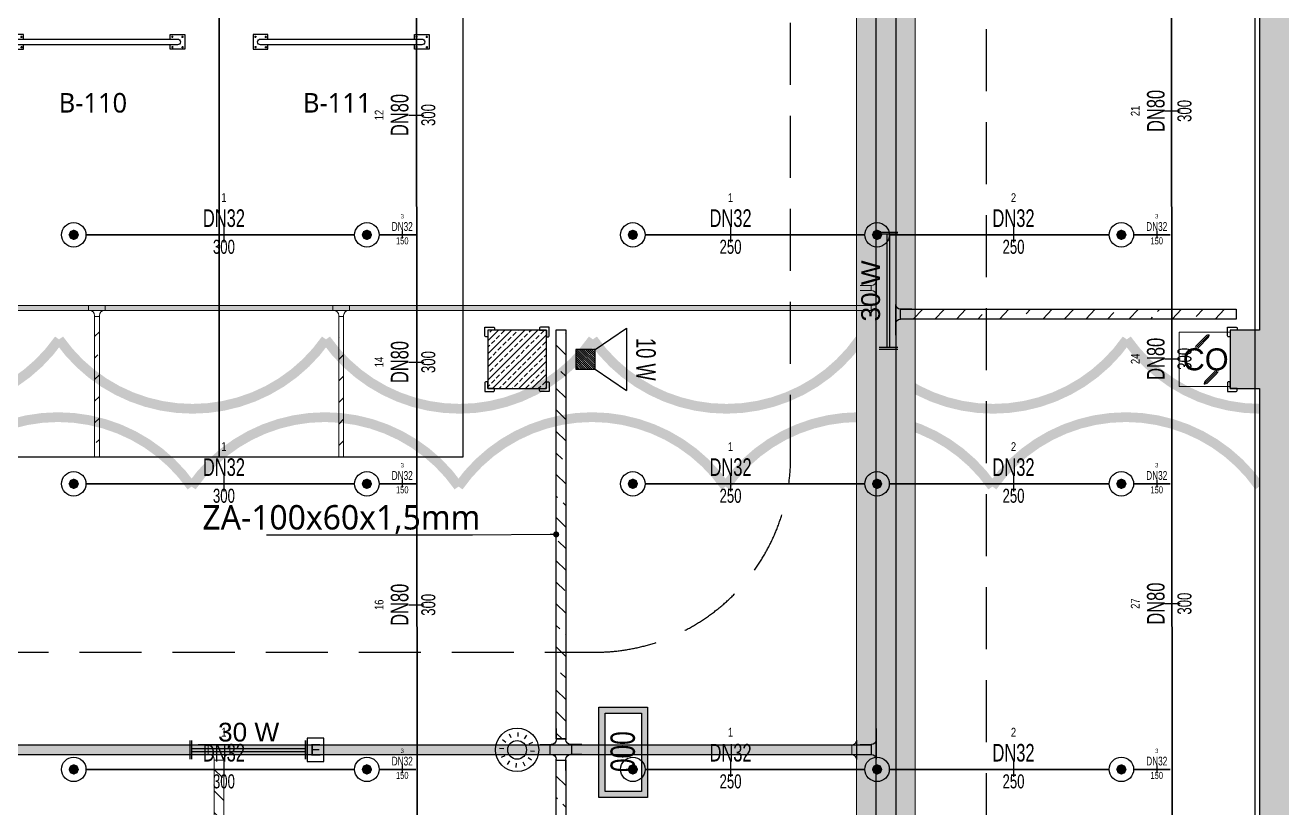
# Model space of a CAD drawing. Header units: millimetres. Extents: x -379292 to 1221486, y 92049 to 447512.
# Drawn here: x -123689 to -110827, y 252025 to 260041 of the extents above; entities that cross this region are included whole.
import ezdxf
from ezdxf import colors
from ezdxf.entities.mleader import LeaderData, LeaderLine
from ezdxf.enums import TextEntityAlignment as Align
from ezdxf.math import Vec2, Vec3

# ---------------------------------------------------------------- set-up
doc = ezdxf.new("R2010")
doc.units = ezdxf.units.MM
doc.linetypes.add('HIDDEN', pattern=[9.525, 6.35, -3.175])
for name, color, linetype in [('-M-YNGN-BORUID', 7, 'Continuous'), ('-M-YNGN-BORUUZUN', 7, 'Continuous'), ('-M-YNGN-BORUYUK', 7, 'Continuous'), ('-M-YNGN-SPR-YUK', 7, 'Continuous'), ('-M-YNGN-ZON2-CAP-', 7, 'Continuous'), ('-M-YNGN-ZON2-SPR-', 7, 'Continuous'), ('05_HATCH CONCRETE', 141, 'Continuous'), ('05_SYMBOL', 2, 'Continuous'), ('08_ARAÇ SAYIM', 140, 'Continuous'), ('08_DEDECTOR FLASOR', 3, 'Continuous'), ('08_HORN', 4, 'Continuous'), ('08_LAMP', 4, 'Continuous'), ('08_LOUD SYSTEM', 4, 'Continuous'), ('202-A-Y-MahalAd', 141, 'Continuous'), ('AIRONN ZONLAMA', 4, 'Continuous'), ('E_CT_ZA', 6, 'Continuous'), ('EYazı', 7, 'Continuous')]:
    doc.layers.add(name, color=color, linetype=linetype)
doc.layers.add('-M-YNGN-SPR-CAPCIZGI', color=188, linetype='Continuous', plot=False)
for name, color, linetype, lineweight in [('-M-YNGN-ZON2', 4, 'SP', 30), ('08_DEDECTOR', 3, 'Continuous', 9), ('E_CT_AYDINLATMA', 3, 'Continuous', 9), ('E_CT_KA', 4, 'Continuous', 9), ('E_CT_KIRMIZI', 1, 'Continuous', 9)]:
    doc.layers.add(name, color=color, linetype=linetype, lineweight=lineweight)
doc.styles.add('CIZGI', font='tahoma.ttf', dxfattribs={"width": 0.8, "oblique": 20})
doc.styles.add('HCAD', font='HCAD.SHX', dxfattribs={"width": 0.8, "height": 0.2})
doc.styles.add('PIPESIZE', font='hcad.shx', dxfattribs={"width": 0.8})
doc.styles.add('SPR-NOT', font='romans.shx')
doc.styles.get("Standard").update_dxf_attribs({"font": 'segoeuil.ttf'})
doc.styles.add('TR', font='tsimpali.shx', dxfattribs={"width": 0.7})
doc.styles.add('WMF-Arial', font='TURK.SHX')
doc.styles.add('YAZI-2', font='arial.ttf', dxfattribs={"height": 2})
doc.styles.add('YAZI-3', font='arial.ttf', dxfattribs={"height": 3})
doc.linetypes.add('SP', pattern='A,2,-0.1,["SP",CIZGI,S=0.14,R=0.2,X=0,Y=-0.07],-0.255', length=2.355)
pattern_1 = [(225, (905000, -3e-07), (67.351921, -67.351921), []), (225, (904932.65, -3e-07), (67.351921, -67.351921), [47.625, -23.8125])]

# ---------------------------------------------------------------- blocks, each defined once
blk = doc.blocks.new('202_Vida')
at = {"color": 0, "linetype": 'ByBlock', "ltscale": 0.2}
for points in [[(1, 0), (-1, 0)], [(0, 1), (0, -1)]]:
    blk.add_lwpolyline(points, dxfattribs=at)
at = {"color": 0, "linetype": 'ByBlock'}
for radius in [0.42, 0.23, 0.155]:
    blk.add_circle((0, 0), radius, dxfattribs=at)
blk = doc.blocks.new('202_Stoper')
at = {"color": 0, "linetype": 'ByBlock'}
for points in [[(-750, -30), (-750, -75), (-900, -75), (-900, 75), (-750, 75), (-750, 30)], [(750, -30), (750, -75), (900, -75), (900, 75), (750, 75), (750, 30)]]:
    blk.add_lwpolyline(points, dxfattribs=at)
blk.add_lwpolyline([(825, -30, 1), (825, 30), (-825, 30, 1), (-825, -30)], format="xyb", close=True, dxfattribs=at)
at = {"color": 0, "linetype": 'ByBlock', "yscale": 10, "zscale": 10, "rotation": 180}
for p, xscale in [((-877, 53), -10), ((-772, 53), 10), ((772, 53), -10), ((877, 53), 10)]:
    blk.add_blockref('202_Vida', p, dxfattribs=dict(at, xscale=xscale))
at = {"color": 0, "linetype": 'ByBlock', "yscale": 10, "zscale": 10}
for p, xscale in [((-877, -52), 10), ((-772, -52), -10), ((772, -52), 10), ((877, -52), -10)]:
    blk.add_blockref('202_Vida', p, dxfattribs=dict(at, xscale=xscale))
blk = doc.blocks.new('202_Mahalblok')
at = {"color": 0, "linetype": 'ByBlock', "flags": 128}
blk.add_lwpolyline([(0, 0), (0, 5000), (2500, 5000), (2500, 0)], close=True, dxfattribs=at)
at = {"color": 252}
blk.add_blockref('202_Stoper', (1250, 750), dxfattribs=at)
at = {"color": 0, "linetype": 'ByBlock', "ltscale": 25}
blk.add_attdef('MAHALNO', text='', height=200, dxfattribs=at).set_placement((1209, 1390), align=Align.BOTTOM_CENTER)
blk = doc.blocks.new('bariyer')
at = {"color": 8, "ltscale": 25}
blk.add_lwpolyline([(0, -70), (15, -70, 0.414214), (30, -55), (30, 30), (-55, 30, 0.414214), (-70, 15), (-70, 0), (0, 0)], format="xyb", close=True, dxfattribs=at)
blk = doc.blocks.new('OtoParkBodrumKatMimari')
at = {"layer": '05_HATCH CONCRETE'}
h = blk.add_hatch(dxfattribs=at)
h.set_pattern_fill('ANSI33', color=8, scale=15, angle=180, style=0)
h.set_pattern_definition(pattern_1)
h.paths.add_polyline_path([(96200, 177300), (96200, 177000), (96800, 177000), (96800, 177300), (104600, 177300), (104600, 177000), (105200, 177000), (105200, 177300), (113000, 177300), (113000, 177000), (113600, 177000), (113600, 177300), (121400, 177300), (121400, 177000), (122000, 177000), (122000, 177300), (127400, 177300), (127400, 177000), (128000, 177000), (128000, 177300), (135000, 177300), (135000, 177000), (135300, 177000), (135300, 172100), (135000, 172100), (135000, 171500), (135300, 171500), (135300, 164100), (135000, 164100), (135000, 163500), (135300, 163500), (135300, 156100), (135000, 156100), (135000, 155500), (135300, 155500), (135300, 148100), (135000, 148100), (135000, 147500), (135300, 147500), (135300, 144600), (135000, 144600), (135000, 144000), (135600, 144000), (135600, 144300), (142600, 144300), (142600, 144000), (142900, 144000), (142900, 140100), (142600, 140100), (142600, 139500), (142900, 139500), (142900, 132100), (142600, 132100), (142600, 131500), (142900, 131500), (142900, 127950), (142600, 127950), (142600, 127350), (142900, 127350), (142900, 124300), (142600, 124300), (142600, 123300), (142900, 123300), (142900, 113800), (142600, 113800), (142600, 112800), (142700, 112800), (142700, 100050), (135550, 100050), (135550, 108100), (135050, 108100), (135050, 83500), (135550, 83500), (135550, 99800), (142700, 99800), (142700, 78800), (142600, 78800), (142600, 77800), (142900, 77800), (142900, 68100), (142600, 68100), (142600, 67500), (143200, 67500), (143200, 144600), (135600, 144600), (135600, 177600), (71000, 177600), (71000, 177000), (71600, 177000), (71600, 177300), (79400, 177300), (79400, 177000), (80000, 177000), (80000, 177300), (87800, 177300), (87800, 177000), (88400, 177000), (88400, 177300)])
h = blk.add_hatch(dxfattribs=at)
h.set_pattern_fill('ANSI33', color=8, scale=15, angle=180, style=0)
h.set_pattern_definition(pattern_1)
h.paths.add_polyline_path([(128000, 156100), (127400, 156100), (127400, 155500), (128000, 155500)])
at = {"color": 5}
blk.add_lwpolyline([(122000, 177300), (127400, 177300), (127400, 177000), (128000, 177000), (128000, 177300), (135000, 177300), (135000, 177000), (135300, 177000), (135300, 172100), (135000, 172100), (135000, 171500), (135300, 171500), (135300, 164100), (135000, 164100), (135000, 163500), (135300, 163500), (135300, 156100), (135000, 156100), (135000, 155500), (135300, 155500), (135300, 148100)], dxfattribs=at)
blk.add_lwpolyline([(128000, 156100), (127400, 156100), (127400, 155500), (128000, 155500)], close=True, dxfattribs=at)
at = {"layer": '05_SYMBOL', "color": 252, "linetype": 'HIDDEN', "ltscale": 100}
blk.add_lwpolyline([(130500, 154800), (130500, 164800, 0.414214), (128500, 166800), (19400, 166800, 0.414214), (17400, 164800), (17400, 154800, 0.414214), (19400, 152800), (128500, 152800, 0.414214)], format="xyb", close=True, dxfattribs=at)
blk.add_lwpolyline([(132500, 166800), (132500, 53048)], dxfattribs=at)
at = {"layer": '05_SYMBOL', "color": 8, "xscale": -1}
for p in [(127400, 156100), (135000, 156100)]:
    blk.add_blockref('bariyer', p, dxfattribs=at)
at = {"layer": '05_SYMBOL', "color": 8}
blk.add_blockref('bariyer', (128000, 156100), dxfattribs=at)
at = {"layer": '05_SYMBOL', "color": 8, "rotation": 180}
for p in [(127400, 155500), (135000, 155500)]:
    blk.add_blockref('bariyer', p, dxfattribs=at)
at = {"layer": '05_SYMBOL', "color": 8, "xscale": -1, "rotation": 180}
blk.add_blockref('bariyer', (128000, 155500), dxfattribs=at)
at = {"layer": '202-A-Y-MahalAd', "color": 8, "ltscale": 25}
ref = blk.add_blockref('202_Mahalblok', (122150, 159800), dxfattribs=dict(at, xscale=-1, rotation=180))
ref.add_attrib('MAHALNO', 'B-110', dxfattribs={"layer": '0', "color": 0, "linetype": 'ByBlock', "ltscale": 25, "height": 200}).set_placement((123359, 158267), align=Align.BOTTOM_CENTER)
ref = blk.add_blockref('202_Mahalblok', (124650, 159800), dxfattribs=dict(at, xscale=-1, rotation=180))
ref.add_attrib('MAHALNO', 'B-111', dxfattribs={"layer": '0', "color": 0, "linetype": 'ByBlock', "ltscale": 25, "height": 200}).set_placement((125859, 158267), align=Align.BOTTOM_CENTER)
blk = doc.blocks.new('SP-C-UP-12')
at = {"ltscale": 10}
blk.add_line((0, 0), (0, 0), dxfattribs=at)
at = {"color": 1, "linetype": 'Continuous'}
blk.add_circle((0, 0), 12.5, dxfattribs=at)
at = {"ltscale": 10}
for points in [[(-5.4, 0), (-3.8, 3.8), (-3.8, -3.8), (0, 5.4)], [(-3.8, -3.8), (0, 5.4), (0, -5.4), (3.8, 3.8)], [(0, -5.4), (3.8, 3.8), (3.8, -3.8), (5.4, 0)]]:
    blk.add_solid(points, dxfattribs=at)
at = {"layer": '-M-YNGN-SPR-YUK', "style": 'SPR-NOT', "width": 0.5, "flags": 9}
for tag, p in [('YUK', (0, 17.8)), ('CAP', (0, 14.4)), ('TIP', (0.2, 10.8))]:
    blk.add_attdef(tag, text='', height=2.5, dxfattribs=at).set_placement(p, align=Align.MIDDLE_CENTER)
blk = doc.blocks.new('SPRKL100')
at = {"layer": '-M-YNGN-SPR-CAPCIZGI'}
blk.add_line((0, 0.431), (0, -0.431), dxfattribs=at)
at = {"layer": '-M-YNGN-BORUID', "color": 0, "style": 'HCAD', "width": 0.8, "flags": 1}
blk.add_attdef('DIC', text='', height=0.4, dxfattribs=at).set_placement((0, -1.693), align=Align.CENTER)
at = {"layer": '-M-YNGN-BORUUZUN', "color": 0, "style": 'HCAD', "width": 0.7}
blk.add_attdef('BOY', text='', height=0.8, dxfattribs=at).set_placement((0, -1.08), align=Align.CENTER)
at = {"layer": '-M-YNGN-BORUYUK', "color": 6, "style": 'PIPESIZE', "width": 0.8}
blk.add_attdef('YUK', text='', height=0.5, dxfattribs=at).set_placement((0, 1.866), align=Align.CENTER)
at = {"color": 0, "style": 'PIPESIZE', "width": 0.7}
blk.add_attdef('CAP', text='', height=1, dxfattribs=at).set_placement((0, 0.45), align=Align.CENTER)
blk = doc.blocks.new('A$C69E5DB5D')
at = {"layer": '-M-YNGN-ZON2', "ltscale": 500}
for p, q in [((-428.7, -1882.6), (-432.4, 3215.7)), ((-1204.6, 2628.1), (-1200.9, -1882.6)), ((-1267.1, 1317.4), (-1542.1, 1317.4)), ((-1242.1, 1317.4), (-1204.6, 1317.4)), ((-744.9, 1317.4), (-969.9, 1317.4)), ((-494.9, 1317.4), (-719.9, 1317.4)), ((-469.9, 1317.4), (-432.4, 1317.4)), ((-1267.1, 1062.4), (-1542.1, 1062.4)), ((-1242.1, 1062.4), (-1204.6, 1062.4)), ((-744.9, 1062.4), (-969.9, 1062.4)), ((-494.9, 1062.4), (-719.9, 1062.4)), ((-469.9, 1062.4), (-432.4, 1062.4)), ((-1267.1, 769.9), (-1542.1, 769.9)), ((-1242.1, 769.9), (-1204.6, 769.9)), ((-744.9, 769.9), (-969.9, 769.9)), ((-494.9, 769.9), (-719.9, 769.9)), ((-469.9, 769.9), (-432.4, 769.9))]:
    blk.add_line(p, q, dxfattribs=at)
at = {"layer": '-M-YNGN-ZON2-CAP-', "xscale": 18.00000000000004, "yscale": 18.00000000000004, "zscale": 18.00000000000004, "rotation": 90}
for p, values in [((-1204, 1440.1), {'YUK': '12', 'CAP': 'DN80', 'BOY': '300'}), ((-430.1, 1444.3), {'YUK': '21', 'CAP': 'DN80', 'BOY': '300'}), ((-430.1, 1190.4), {'YUK': '24', 'CAP': 'DN80', 'BOY': '300'}), ((-1204, 1187.1), {'YUK': '14', 'CAP': 'DN80', 'BOY': '300'}), ((-1204, 938.5), {'YUK': '16', 'CAP': 'DN80', 'BOY': '300'}), ((-430.1, 939.7), {'YUK': '27', 'CAP': 'DN80', 'BOY': '300'})]:
    blk.add_blockref('SPRKL100', p, dxfattribs=at).add_auto_attribs(values)
at = {"layer": '-M-YNGN-ZON2-CAP-'}
for p, xscale, yscale, zscale, values in [((-1400.9, 1317.4), 18, 18, 18, {'YUK': '1', 'CAP': 'DN32', 'BOY': '300'}), ((-882.4, 1317.4), 18, 18, 18, {'YUK': '1', 'CAP': 'DN32', 'BOY': '250'}), ((-592.8, 1317.4), 18, 18, 18, {'YUK': '2', 'CAP': 'DN32', 'BOY': '250'}), ((-1218.4, 1317.4), 9, 9, 9, {'YUK': '3', 'CAP': 'DN32', 'BOY': '150'}), ((-446.2, 1317.4), 9, 9, 9, {'YUK': '3', 'CAP': 'DN32', 'BOY': '150'}), ((-1400.9, 1062.4), 18, 18, 18, {'YUK': '1', 'CAP': 'DN32', 'BOY': '300'}), ((-882.4, 1062.4), 18, 18, 18, {'YUK': '1', 'CAP': 'DN32', 'BOY': '250'}), ((-592.8, 1062.4), 18, 18, 18, {'YUK': '2', 'CAP': 'DN32', 'BOY': '250'}), ((-1218.4, 1062.4), 9, 9, 9, {'YUK': '3', 'CAP': 'DN32', 'BOY': '150'}), ((-446.2, 1062.4), 9, 9, 9, {'YUK': '3', 'CAP': 'DN32', 'BOY': '150'}), ((-1400.9, 769.9), 18, 18, 18, {'YUK': '1', 'CAP': 'DN32', 'BOY': '300'}), ((-882.4, 769.9), 18, 18, 18, {'YUK': '1', 'CAP': 'DN32', 'BOY': '250'}), ((-592.8, 769.9), 18, 18, 18, {'YUK': '2', 'CAP': 'DN32', 'BOY': '250'}), ((-1218.4, 769.9), 9, 9, 9, {'YUK': '3', 'CAP': 'DN32', 'BOY': '150'}), ((-446.2, 769.9), 9, 9, 9, {'YUK': '3', 'CAP': 'DN32', 'BOY': '150'})]:
    blk.add_blockref('SPRKL100', p, dxfattribs=dict(at, xscale=xscale, yscale=yscale, zscale=zscale)).add_auto_attribs(values)
at = {"layer": '-M-YNGN-ZON2-SPR-'}
for p in [(-1554.6, 1317.4), (-1254.6, 1317.4), (-982.4, 1317.4), (-732.4, 1317.4), (-482.4, 1317.4), (-1554.6, 1062.4), (-1254.6, 1062.4), (-982.4, 1062.4), (-732.4, 1062.4), (-482.4, 1062.4), (-1554.6, 769.9), (-1254.6, 769.9), (-982.4, 769.9), (-732.4, 769.9), (-482.4, 769.9)]:
    blk.add_blockref('SP-C-UP-12', p, dxfattribs=at)
blk = doc.blocks.new('*U625')
h = blk.add_hatch()
h.set_pattern_fill('ANSI33', color=0, scale=50, angle=1, style=0)
h.paths.add_polyline_path([(-5766, 100), (2959, 100), (2959, 0), (-5766, 0)])
at = {"color": 0}
blk.add_lwpolyline([(-5766, 100), (2959, 100), (2959, 0), (-5766, 0)], close=True, dxfattribs=at)
at = {"ltscale": 25, "flags": 1}
for tag, p in [('YUKSEKLIK', (-229, -149)), ('KALINLIK', (-229, -213))]:
    blk.add_attdef(tag, p, '', height=50, dxfattribs=at)
blk = doc.blocks.new('*U654')
h = blk.add_hatch()
h.set_pattern_fill('ANSI33', color=0, scale=50, angle=1, style=0)
h.paths.add_polyline_path([(-115024, 100), (-249, 100), (-249, 0), (-115024, 0)])
at = {"color": 0}
blk.add_lwpolyline([(-115024, 100), (-249, 100), (-249, 0), (-115024, 0)], close=True, dxfattribs=at)
at = {"ltscale": 25, "flags": 1}
for tag, p in [('YUKSEKLIK', (-229, -149)), ('KALINLIK', (-229, -213))]:
    blk.add_attdef(tag, p, '', height=50, dxfattribs=at)
blk = doc.blocks.new('*U673')
h = blk.add_hatch()
h.set_pattern_fill('ANSI33', color=0, scale=50, angle=1, style=0)
h.paths.add_polyline_path([(-115494, 200), (1093, 200), (1093, 0), (-115494, 0)])
at = {"color": 0}
blk.add_lwpolyline([(-115494, 200), (1093, 200), (1093, 0), (-115494, 0)], close=True, dxfattribs=at)
at = {"ltscale": 25, "flags": 1}
for tag, p in [('YUKSEKLIK', (-229, -149)), ('KALINLIK', (-229, -213))]:
    blk.add_attdef(tag, p, '', height=50, dxfattribs=at)
blk = doc.blocks.new('*U185')
at = {"color": 0}
for p, q in [((-164, 164), (-50, 164)), ((-50, 164), (-50, 167)), ((-50, 167), (150, 167)), ((150, 167), (150, 164)), ((264, 164), (150, 164)), ((0, 0), (0, 114)), ((100, 114), (0, 114)), ((100, 0), (100, 114))]:
    blk.add_line(p, q, dxfattribs=at)
for centre, start, end in [((-50, 114), 0, 90), ((150, 114), 90, 180)]:
    blk.add_arc(centre, 50, start, end, dxfattribs=at)
blk = doc.blocks.new('*U682')
h = blk.add_hatch()
h.set_pattern_fill('ANSI33', color=0, scale=50, angle=1, style=0)
h.paths.add_polyline_path([(-14068, 100), (100307, 100), (100307, 0), (-14068, 0)])
at = {"color": 0}
blk.add_lwpolyline([(-14068, 100), (100307, 100), (100307, 0), (-14068, 0)], close=True, dxfattribs=at)
at = {"ltscale": 25, "flags": 1}
for tag, p in [('YUKSEKLIK', (-229, -149)), ('KALINLIK', (-229, -213))]:
    blk.add_attdef(tag, p, '', height=50, dxfattribs=at)
blk = doc.blocks.new('*U720')
h = blk.add_hatch()
h.set_pattern_fill('ANSI33', color=0, scale=50, angle=1, style=0)
h.paths.add_polyline_path([(-71173, 600), (45489, 600), (45489, 0), (-71173, 0)])
at = {"color": 0}
blk.add_lwpolyline([(-71173, 600), (45489, 600), (45489, 0), (-71173, 0)], close=True, dxfattribs=at)
at = {"ltscale": 25, "flags": 1}
for tag, p in [('YUKSEKLIK', (-229, -149)), ('KALINLIK', (-229, -213))]:
    blk.add_attdef(tag, p, '', height=50, dxfattribs=at)
blk = doc.blocks.new('*U220')
at = {"color": 0}
for p, q in [((264, 264), (-164, 264)), ((-60, 264), (-60, 164)), ((0, 264), (264, 264)), ((160, 264), (160, 164)), ((-164, 164), (-50, 164)), ((264, 164), (150, 164)), ((0, 0), (0, 114)), ((0, 104), (100, 104)), ((100, 0), (100, 114))]:
    blk.add_line(p, q, dxfattribs=at)
for centre, start, end in [((-50, 114), 0, 90), ((150, 114), 90, 180)]:
    blk.add_arc(centre, 50, start, end, dxfattribs=at)
blk = doc.blocks.new('*U249')
at = {"color": 0}
for p, q in [((-164, 164), (-50, 164)), ((-50, 164), (-50, 167)), ((-50, 167), (150, 167)), ((150, 167), (150, 164)), ((264, 164), (150, 164)), ((0, 0), (0, 114)), ((100, 114), (0, 114)), ((100, 0), (100, 114))]:
    blk.add_line(p, q, dxfattribs=at)
for centre, start, end in [((-50, 114), 0, 90), ((150, 114), 90, 180)]:
    blk.add_arc(centre, 50, start, end, dxfattribs=at)
blk = doc.blocks.new('*U765')
h = blk.add_hatch()
h.set_pattern_fill('ANSI33', color=0, scale=50, angle=1, style=0)
h.paths.add_polyline_path([(-1851, 50), (57124, 50), (57124, 0), (-1851, 0)])
at = {"color": 0}
blk.add_lwpolyline([(-1851, 50), (57124, 50), (57124, 0), (-1851, 0)], close=True, dxfattribs=at)
at = {"ltscale": 25, "flags": 1}
for tag, p in [('YUKSEKLIK', (-229, -149)), ('KALINLIK', (-229, -213))]:
    blk.add_attdef(tag, p, '', height=50, dxfattribs=at)
blk = doc.blocks.new('*U273')
at = {"color": 0}
for p, q in [((-164, 164), (-50, 164)), ((-50, 164), (-50, 167)), ((-50, 167), (100, 167)), ((100, 167), (100, 164)), ((214, 164), (100, 164)), ((0, 0), (0, 114)), ((50, 114), (0, 114)), ((50, 0), (50, 114))]:
    blk.add_line(p, q, dxfattribs=at)
for centre, start, end in [((-50, 114), 0, 90), ((100, 114), 90, 180)]:
    blk.add_arc(centre, 50, start, end, dxfattribs=at)
blk = doc.blocks.new('*U863')
h = blk.add_hatch()
h.set_pattern_fill('ANSI33', color=0, scale=50, angle=1, style=0)
h.paths.add_polyline_path([(-3869, 100), (318, 100), (318, 0), (-3869, 0)])
at = {"color": 0}
blk.add_lwpolyline([(-3869, 100), (318, 100), (318, 0), (-3869, 0)], close=True, dxfattribs=at)
at = {"ltscale": 25, "flags": 1}
for tag, p in [('YUKSEKLIK', (-229, -149)), ('KALINLIK', (-229, -213))]:
    blk.add_attdef(tag, p, '', height=50, dxfattribs=at)
blk = doc.blocks.new('*U369')
at = {"color": 0}
for p, q in [((0, 428), (0, 314)), ((100, 428), (100, 314)), ((-164, 264), (-50, 264)), ((-60, 264), (-60, 164)), ((0, 324), (100, 324)), ((264, 264), (150, 264)), ((160, 264), (160, 164)), ((-164, 164), (-50, 164)), ((264, 164), (150, 164)), ((0, 0), (0, 114)), ((0, 104), (100, 104)), ((100, 0), (100, 114))]:
    blk.add_line(p, q, dxfattribs=at)
for centre, start, end in [((-50, 314), 270, 0), ((150, 314), 180, 270), ((-50, 114), 0, 90), ((150, 114), 90, 180)]:
    blk.add_arc(centre, 50, start, end, dxfattribs=at)
blk = doc.blocks.new('*U864')
h = blk.add_hatch()
h.set_pattern_fill('ANSI33', color=0, scale=50, angle=1, style=0)
h.paths.add_polyline_path([(-4413, 100), (-220, 100), (-220, 0), (-4413, 0)])
at = {"color": 0}
blk.add_lwpolyline([(-4413, 100), (-220, 100), (-220, 0), (-4413, 0)], close=True, dxfattribs=at)
at = {"ltscale": 25, "flags": 1}
for tag, p in [('YUKSEKLIK', (-229, -149)), ('KALINLIK', (-229, -213))]:
    blk.add_attdef(tag, p, '', height=50, dxfattribs=at)
blk = doc.blocks.new('*U890')
h = blk.add_hatch()
h.set_pattern_fill('ANSI33', color=0, scale=50, angle=1, style=0)
h.paths.add_polyline_path([(-2984, 100), (452, 100), (452, 0), (-2984, 0)])
at = {"color": 0}
blk.add_lwpolyline([(-2984, 100), (452, 100), (452, 0), (-2984, 0)], close=True, dxfattribs=at)
at = {"ltscale": 25, "flags": 1}
for tag, p in [('YUKSEKLIK', (-229, -149)), ('KALINLIK', (-229, -213))]:
    blk.add_attdef(tag, p, '', height=50, dxfattribs=at)
blk = doc.blocks.new('*U388')
at = {"color": 0}
for p, q in [((-164, 164), (-50, 164)), ((-50, 164), (-50, 167)), ((-50, 167), (150, 167)), ((150, 167), (150, 164)), ((264, 164), (150, 164)), ((0, 0), (0, 114)), ((100, 114), (0, 114)), ((100, 0), (100, 114))]:
    blk.add_line(p, q, dxfattribs=at)
for centre, start, end in [((-50, 114), 0, 90), ((150, 114), 90, 180)]:
    blk.add_arc(centre, 50, start, end, dxfattribs=at)
blk = doc.blocks.new('_DOT')
at = {"color": 0, "linetype": 'ByBlock'}
blk.add_line((-0.5, 0), (-1, 0), dxfattribs=at)
at = {"color": 0, "linetype": 'ByBlock', "const_width": 0.5}
blk.add_lwpolyline([(-0.25, 0, 1), (0.25, 0, 1)], format="xyb", close=True, dxfattribs=at)
blk = doc.blocks.new('40 W SIVA ÜSTÜ ETANJ LED 50--')
at = {"layer": '08_LAMP'}
for p, q in [((-625, -100), (-625, 100)), ((-605, -100), (-605, 100)), ((-605, 15), (605, 15)), ((605, -100), (605, 100)), ((625, -100), (625, 100)), ((-605, -15), (605, -15))]:
    blk.add_line(p, q, dxfattribs=at)
at = {"layer": '08_LAMP', "color": 2, "style": 'YAZI-2'}
blk.add_text('30 W', height=200, dxfattribs=at).set_placement((0, 90), align=Align.CENTER)
blk = doc.blocks.new('40 W SIVA ÜSTÜ ETANJ LED E 50')
at = {"layer": '08_LAMP'}
for p, q in [((-625, -100), (-625, 100)), ((-605, -100), (-605, 100)), ((-605, 15), (605, 15)), ((605, -100), (605, 100)), ((625, -100), (625, 100)), ((-605, -15), (605, -15))]:
    blk.add_line(p, q, dxfattribs=at)
blk.add_lwpolyline([(625, -125), (800, -125), (800, 125), (625, 125)], close=True, dxfattribs=at)
at = {"layer": '08_LAMP', "color": 2, "style": 'YAZI-2'}
blk.add_text('30 W', height=200, dxfattribs=at).set_placement((0, 90), align=Align.CENTER)
blk.add_text('E', height=125, dxfattribs=at).set_placement((713, 0), align=Align.MIDDLE)
blk = doc.blocks.new('TEK YUZLU 1 SATIR 3 KARAKTER')
at = {"layer": '08_ARAÇ SAYIM'}
h = blk.add_hatch(color=7, dxfattribs=at)
h.dxf.hatch_style = 1
h.paths.add_polyline_path([(-40, 43.5), (40, 43.5), (40, 6.2), (-40, 6.2)], flags=16)
h.paths.add_polyline_path([(-46.3, 49.8), (46.3, 49.8), (46.3, 0), (-46.3, 0)])
for points in [[(-46.3, 49.8), (46.3, 49.8), (46.3, 0), (-46.3, 0)], [(-40, 43.5), (40, 43.5), (40, 6.2), (-40, 6.2)]]:
    blk.add_lwpolyline(points, close=True, dxfattribs=at)
at = {"layer": '08_ARAÇ SAYIM', "color": 7, "style": 'WMF-Arial', "width": 0.75}
blk.add_text('000', height=25, dxfattribs=at).set_placement((0.7, 12.9), align=Align.CENTER)
blk = doc.blocks.new('CO 250')
at = {"layer": '08_DEDECTOR'}
for p, q in [((17, 243), (-84, 142)), ((45, 251), (-74, 132)), ((37, 223), (-64, 122)), ((45, 250), (45, 243)), ((104, -126), (3, -227)), ((114, -136), (-5, -255)), ((-5, -247), (-5, -255)), ((-5, -255), (3, -255)), ((124, -146), (23, -247))]:
    blk.add_line(p, q, dxfattribs=at)
at = {"layer": '08_DEDECTOR', "ltscale": 25}
blk.add_lwpolyline([(-262, 278), (-262, -278), (262, -278), (262, 278)], close=True, dxfattribs=at)
at = {"layer": '08_DEDECTOR'}
for centre, radius, start, end in [((-55, 112), 41.6, 135, 180), ((-55, 112), 27.7, 135, 180), ((37, 223), 27.7, 72.9688, 135), ((17, 243), 27.7, 315, 0), ((-55, 112), 13.9, 135, 180), ((95, -116), 13.9, 315, 350.4112), ((95, -116), 27.7, 315, 355.2224), ((95, -116), 41.6, 315, 356.817), ((23, -247), 27.7, 135, 180), ((3, -227), 27.7, 270, 315)]:
    blk.add_arc(centre, radius, start, end, dxfattribs=at)
at = {"layer": '08_DEDECTOR', "color": 3, "style": 'YAZI-3'}
blk.add_text('CO', height=225, dxfattribs=at).set_placement((-226, -113))
blk = doc.blocks.new('KORNA ORT TAVAN')
at = {"layer": '08_HORN', "color": 3}
for p, q in [((-60, 124), (-79, 162)), ((10, 137), (13, 179)), ((77, 114), (101, 149)), ((-137, 10), (-179, 13)), ((-114, 77), (-149, 101)), ((124, 60), (162, 79)), ((-124, -60), (-162, -79)), ((-77, -114), (-101, -149)), ((60, -124), (79, -162)), ((114, -77), (149, -101)), ((137, -10), (179, -13)), ((-10, -137), (-13, -179))]:
    blk.add_line(p, q, dxfattribs=at)
at = {"layer": '08_HORN', "color": 1}
for major_axis, start_param, end_param in [((0, 222), 4.712358, 10.995543), ((0, 95.8), -1.570763777940356, 4.712421529239229)]:
    blk.add_ellipse((0, 0), major_axis=major_axis, ratio=1, start_param=start_param, end_param=end_param, dxfattribs=at)
blk = doc.blocks.new('15 W HORN 100_HARİCİ TİP')
at = {"layer": '08_LOUD SYSTEM'}
h = blk.add_hatch(dxfattribs=at)
h.set_pattern_fill('ANSI31', color=2, scale=4.8)
h.set_pattern_definition([(45, (-341645.439, -380325.335), (-10.77630735, 10.77630735), [])])
h.paths.add_polyline_path([(-100, 0), (100, 0), (100, 200), (-100, 200)])
at = {"layer": '08_LOUD SYSTEM', "ltscale": 2}
for p, q in [((-320, 520), (320, 520)), ((-100, 200), (-320, 520)), ((100, 200), (320, 520))]:
    blk.add_line(p, q, dxfattribs=at)
at = {"layer": '08_LOUD SYSTEM'}
blk.add_lwpolyline([(100, 0), (100, 200), (-100, 200), (-100, 0)], close=True, dxfattribs=at)
at = {"layer": '08_LOUD SYSTEM', "color": 2, "ltscale": 2, "style": 'TR', "width": 0.7}
blk.add_text('10 W', height=200, dxfattribs=at).set_placement((0, 620), align=Align.CENTER)
blk = doc.blocks.new('*U1011')
h = blk.add_hatch()
h.set_pattern_fill('ANSI33', color=0, scale=50, angle=1, style=0)
h.paths.add_polyline_path([(-2093, 50), (-653, 50), (-653, 0), (-2093, 0)])
at = {"color": 0}
blk.add_lwpolyline([(-2093, 50), (-653, 50), (-653, 0), (-2093, 0)], close=True, dxfattribs=at)
at = {"ltscale": 25, "flags": 1}
for tag, p in [('YUKSEKLIK', (-229, -149)), ('KALINLIK', (-229, -213))]:
    blk.add_attdef(tag, p, '', height=50, dxfattribs=at)
blk = doc.blocks.new('*U1012')
at = {"color": 0}
for p, q in [((214, 214), (-164, 214)), ((-164, 164), (-50, 164)), ((-60, 214), (-60, 164)), ((0, 214), (214, 214)), ((214, 164), (100, 164)), ((110, 214), (110, 164)), ((0, 0), (0, 114)), ((0, 104), (50, 104)), ((50, 0), (50, 114))]:
    blk.add_line(p, q, dxfattribs=at)
for centre, start, end in [((-50, 114), 0, 90), ((100, 114), 90, 180)]:
    blk.add_arc(centre, 50, start, end, dxfattribs=at)

msp = doc.modelspace()

# ---------------------------------------------------------------- block references
at = {"color": 8}
msp.add_blockref('OtoParkBodrumKatMimari', (-246354.8, 100818.8), dxfattribs=at)

# ---------------------------------------------------------------- next in the draw order: linework, layer by layer
at = {"color": 30, "const_width": 100}
for points in [[(-98755.3, 256823, -0.5205671), (-101487.2, 256823, -0.5205671), (-104219.1, 256823, -0.5205671), (-106951, 256823, -0.5205671), (-109682.9, 256823, -0.5205671), (-112414.7, 256823, -0.5205671), (-115146.6, 256823, -0.5205671), (-117878.5, 256823, -0.5205671), (-120610.4, 256823, -0.5205671), (-123342.3, 256823, -0.5205671), (-126074.2, 256823, -0.5205671), (-128806.1, 256823, -0.5205671), (-131538, 256823, -0.5205671), (-134269.9, 256823, -0.5205671), (-137001.8, 256823, -0.5205671), (-139733.7, 256823, -0.5205671), (-142465.6, 256823, -0.5205671)], [(-143840.8, 255315.3, -0.5205671), (-141108.9, 255315.3, -0.5205671), (-138377, 255315.3, -0.5205671), (-135645.1, 255315.3, -0.5205671), (-132913.2, 255315.3, -0.5205671), (-130181.3, 255315.3, -0.5205671), (-127449.4, 255315.3, -0.5205671), (-124717.5, 255315.3, -0.5205671), (-121985.6, 255315.3, -0.5205671), (-119253.7, 255315.3, -0.5205671), (-116521.8, 255315.3, -0.5205671), (-113789.9, 255315.3, -0.5205671), (-111058, 255315.3, -0.5205671), (-108326.2, 255315.3, -0.5205671), (-105594.3, 255315.3, -0.5205671), (-102862.4, 255315.3, -0.5205671), (-100130.5, 255315.3, -0.5205671)]]:
    msp.add_lwpolyline(points, format="xyb", dxfattribs=at)
at = {"layer": 'AIRONN ZONLAMA', "color": 2, "ltscale": 25}
msp.add_lwpolyline([(-157954.6, 278134.6), (-121654.6, 278134.6), (-121654.6, 271634.6), (-111104.6, 271634.6), (-111104.6, 245070.5), (-111004.6, 235534.6), (-103454.6, 235534.6), (-103454.6, 232934.6), (-103754.6, 232934.6), (-103754.6, 232334.6), (-103454.6, 232334.6), (-103454.6, 228784.6), (-103754.6, 228784.6), (-103754.6, 228184.6), (-103454.6, 228184.6), (-103454.6, 225134.6), (-103754.6, 225134.6), (-103754.6, 224134.6), (-103454.6, 224134.6), (-103454.6, 214634.6)], dxfattribs=at)

# ---------------------------------------------------------------- next in the draw order: block references
at = {"layer": '-M-YNGN-ZON2', "ltscale": 25, "xscale": 10, "yscale": 10, "zscale": 10}
msp.add_blockref('A$C69E5DB5D', (-107645.9, 244719.5), dxfattribs=at)
at = {"layer": '08_ARAÇ SAYIM', "xscale": 10, "yscale": 10, "zscale": 10, "rotation": 90}
msp.add_blockref('TEK YUZLU 1 SATIR 3 KARAKTER', (-117319.6, 252593.2), dxfattribs=at)
at = {"layer": '08_DEDECTOR', "ltscale": 25}
msp.add_blockref('CO 250', (-111617.3, 256618.8), dxfattribs=at)
at = {"layer": '08_DEDECTOR FLASOR'}
msp.add_blockref('KORNA ORT TAVAN', (-118654.8, 252618.8), dxfattribs=at)
at = {"layer": '08_LAMP', "xscale": 0.9600000000000066, "yscale": 0.9600000000000066, "zscale": 0.9600000000000066, "rotation": 90}
msp.add_blockref('40 W SIVA ÜSTÜ ETANJ LED 50--', (-114853.8, 257318.8), dxfattribs=at)
at = {"layer": '08_LAMP', "xscale": 0.96, "yscale": 0.96, "zscale": 0.96}
msp.add_blockref('40 W SIVA ÜSTÜ ETANJ LED E 50', (-121402.1, 252618), dxfattribs=at)
at = {"layer": '08_LOUD SYSTEM', "rotation": 270}
msp.add_blockref('15 W HORN 100_HARİCİ TİP', (-118054.8, 256618.8), dxfattribs=at)
at = {"layer": 'E_CT_AYDINLATMA', "color": 2, "rotation": 270}
msp.add_blockref('*U249', (-115343.8, 252668.8), dxfattribs=at)
at = {"layer": 'E_CT_AYDINLATMA'}
msp.add_blockref('*U682', (-215536.5, 252568.8), dxfattribs=at)
at = {"layer": 'E_CT_AYDINLATMA', "color": 2}
msp.add_blockref('*U220', (-121754.8, 252408.2), dxfattribs=at)
at = {"layer": 'E_CT_AYDINLATMA', "rotation": 270}
msp.add_blockref('*U625', (-121754.8, 246745.8), dxfattribs=at)
at = {"layer": 'E_CT_KA', "color": 6, "rotation": 270}
msp.add_blockref('*U720', (-115179.8, 198889.2), dxfattribs=at)
at = {"layer": 'E_CT_KIRMIZI', "color": 2, "rotation": 270}
msp.add_blockref('*U273', (-115143.8, 257374.2), dxfattribs=at)
at = {"layer": 'E_CT_KIRMIZI', "color": 1, "rotation": 180}
msp.add_blockref('*U765', (-116880.6, 257168.8), dxfattribs=at)
at = {"layer": 'E_CT_KIRMIZI', "color": 2, "xscale": -1}
for p in [(-122929.8, 256954.8), (-120429.8, 256954.8)]:
    msp.add_blockref('*U1012', p, dxfattribs=at)
at = {"layer": 'E_CT_KIRMIZI', "color": 1, "xscale": -1, "rotation": 270}
for p in [(-122979.8, 257711.7), (-120479.8, 257711.7)]:
    msp.add_blockref('*U1011', p, dxfattribs=at)
at = {"layer": 'E_CT_ZA', "color": 30, "rotation": 90}
msp.add_blockref('*U673', (-114779.8, 268969.8), dxfattribs=at)
at = {"layer": 'E_CT_ZA', "color": 2, "xscale": -1}
for name, p, rotation in [('*U388', (-114615.8, 257131.4), 89.99999999999997), ('*U369', (-118254.8, 252836.2), 180), ('*U185', (-115143.8, 252572.2), 270)]:
    msp.add_blockref(name, p, dxfattribs=dict(at, rotation=rotation))
at = {"layer": 'E_CT_ZA', "color": 112}
for name, p, rotation in [('*U890', (-114278.1, 257131.4), 180), ('*U863', (-118254.8, 253050.2), 270), ('*U654', (-230054.1, 252668.8), 180), ('*U864', (-118154.8, 252731.9), 90)]:
    msp.add_blockref(name, p, dxfattribs=dict(at, rotation=rotation))

# ---------------------------------------------------------------- next in the draw order: leaders
at = {"layer": 'EYazı', "color": 7}
ml = msp.add_multileader_mtext('Standard', dxfattribs=at)
ml.set_content('ZA-100x60x1,5mm', color=7)
ml.set_leader_properties(color=1)
ml.set_arrow_properties(name='DOT')
ml.build(insert=Vec2(0, 0))
ml.multileader.update_dxf_attribs({"text_left_attachment_type": 6, "text_right_attachment_type": 6, "dogleg_length": 50, "arrow_head_size": 62.5})
ctx = ml.context
ctx.base_point, ctx.char_height, ctx.arrow_head_size, ctx.landing_gap_size, ctx.plane_origin = Vec3(-121899.1, 254818.8), 250, 62.5, 25, Vec3(-119706.9, 254775.1)
ctx.left_attachment, ctx.right_attachment = 6, 6
notes = []
notes.append((ctx, [(0, (1, 1, 0), (-119112.1, 254818.8), (-1, 0), 62.5, [(0, [(-118254.8, 254825.5)], 0, [])])]))
ctx.mtext.insert, ctx.mtext.width, ctx.mtext.defined_height, ctx.mtext.line_spacing_style, ctx.mtext.flow_direction = Vec3(-121874.1, 255125.5), 2000, 439.9, 2, 5
for ctx, leaders in notes:
    for number, flags, end, landing, length, lines in leaders:
        leader = LeaderData()
        leader.index, (leader.has_last_leader_line, leader.has_dogleg_vector, leader.attachment_direction) = number, flags
        leader.last_leader_point, leader.dogleg_vector, leader.dogleg_length = Vec3(end), Vec3(landing), length
        for number, points, colour, breaks in lines:
            line = LeaderLine()
            line.index, line.vertices, line.color, line.breaks = number, Vec3.list(points), colors.encode_raw_color(colour), breaks
            leader.lines.append(line)
        ctx.leaders.append(leader)

doc.saveas('drawing.dxf')
